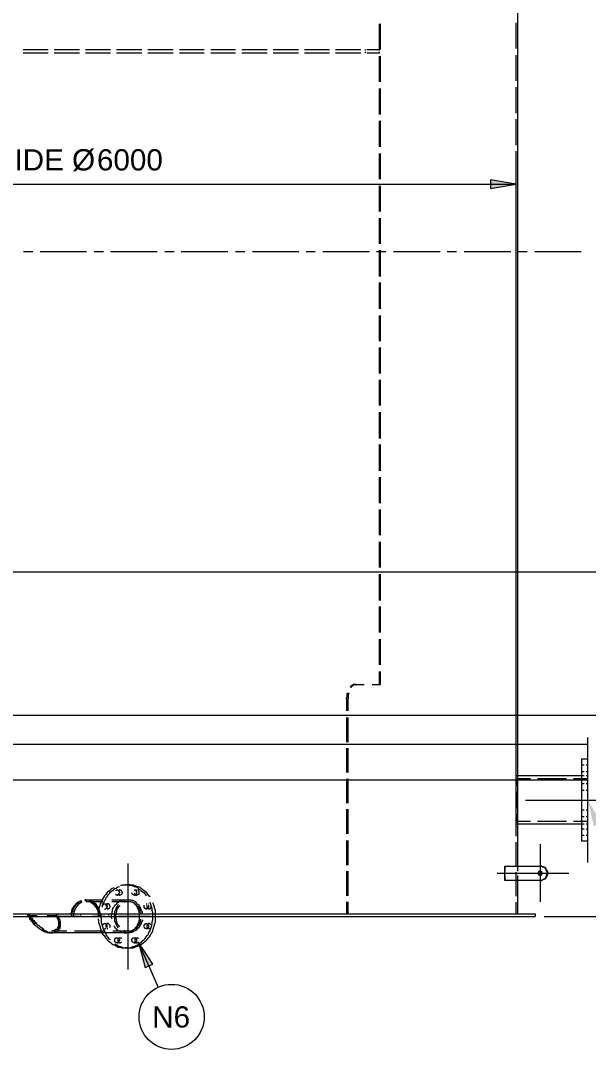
# Model space of a CAD drawing. Header units: millimetres. Extents: x 0 to 62767, y -13570 to 23963.
# Drawn here: x 7546 to 9522, y 5120 to 8703 of the extents above; entities that cross this region are included whole.
import ezdxf

# ---------------------------------------------------------------- set-up
doc = ezdxf.new("R2010")
doc.units = ezdxf.units.MM

msp = doc.modelspace()

# ---------------------------------------------------------------- hatches: boundary and pattern name
h = msp.add_hatch(color=7)
h.dxf.hatch_style = 2
h.paths.add_polyline_path([(9180.952, 8118.095), (9270.476, 8133.333), (9180.952, 8148.571)])
h = msp.add_hatch(color=7)
edge = h.paths.add_edge_path()
edge.add_arc((8712.381, 6390.476), 3.81, 0, 360)
h = msp.add_hatch(color=7)
h.dxf.hatch_style = 2
h.paths.add_polyline_path([(9569.524, 5908.571), (9520, 5986.666), (9540.952, 5897.143)])
h = msp.add_hatch(color=7)
edge = h.paths.add_edge_path()
edge.add_arc((7771.429, 5640), 3.81, 0, 360)
h = msp.add_hatch(color=7)
edge = h.paths.add_edge_path()
edge.add_arc((7773.333, 5640), 3.81, 0, 360)
h = msp.add_hatch(color=7)
edge = h.paths.add_edge_path()
edge.add_arc((7571.428, 5586.667), 3.81, 0, 360)
h = msp.add_hatch(color=7)
edge = h.paths.add_edge_path()
edge.add_arc((7670.476, 5586.667), 3.81, 0, 360)
h = msp.add_hatch(color=7)
h.dxf.hatch_style = 2
h.paths.add_polyline_path([(8005.714, 5417.143), (7956.19, 5493.333), (7979.048, 5405.714)])

# ---------------------------------------------------------------- linework, layer by layer
at = {"color": 7, "lineweight": 0}
for points in [[(9276.19, 6072.381), (9276.19, 9078.095)], [(8794.286, 8601.905), (8794.286, 8691.429)], [(8798.095, 8601.905), (8798.095, 8691.429)], [(9270.476, 8605.714), (9270.476, 8695.238)], [(7554.286, 8601.905), (7641.904, 8601.905)], [(7662.857, 8601.905), (7750.476, 8601.905)], [(7771.429, 8601.905), (7859.047, 8601.905)], [(7880, 8601.905), (7967.619, 8601.905)], [(7988.571, 8601.905), (8076.19, 8601.905)], [(8099.047, 8601.905), (8184.762, 8601.905)], [(8207.619, 8601.905), (8293.333, 8601.905)], [(8316.19, 8601.905), (8403.809, 8601.905)], [(8424.762, 8601.905), (8512.381, 8601.905)], [(8533.333, 8601.905), (8620.952, 8601.905)], [(8641.904, 8601.905), (8729.524, 8601.905)], [(8746.667, 8598.095), (8746.667, 8601.905)], [(8750.476, 8601.905), (8794.286, 8601.905)], [(8794.286, 8598.095), (8794.286, 8601.905)], [(7554.286, 8590.476), (7641.904, 8590.476)], [(7662.857, 8590.476), (7750.476, 8590.476)], [(7771.429, 8590.476), (7859.047, 8590.476)], [(7880, 8590.476), (7967.619, 8590.476)], [(7988.571, 8590.476), (8076.19, 8590.476)], [(8099.047, 8590.476), (8184.762, 8590.476)], [(8207.619, 8590.476), (8293.333, 8590.476)], [(8316.19, 8590.476), (8403.809, 8590.476)], [(8424.762, 8590.476), (8512.381, 8590.476)], [(8533.333, 8590.476), (8620.952, 8590.476)], [(8641.904, 8590.476), (8729.524, 8590.476)], [(8746.667, 8590.476), (8746.667, 8594.285)], [(8750.476, 8590.476), (8794.286, 8590.476), (8794.286, 8594.285)], [(8794.286, 8489.524), (8794.286, 8579.047)], [(8798.095, 8489.524), (8798.095, 8579.047)], [(9270.476, 8493.333), (9270.476, 8582.857)], [(8794.286, 8375.238), (8794.286, 8466.666)], [(8798.095, 8375.238), (8798.095, 8466.666)], [(9270.476, 8380.952), (9270.476, 8470.476)], [(8794.286, 8262.857), (8794.286, 8354.285)], [(8798.095, 8262.857), (8798.095, 8354.285)], [(9270.476, 8268.571), (9270.476, 8360)], [(9270.476, 8158.095), (9270.476, 8247.619)], [(8794.286, 8150.476), (8794.286, 8240)], [(8798.095, 8150.476), (8798.095, 8240)], [(9270.476, 5933.333), (9270.476, 8192.381)], [(3361.905, 8133.333), (9180.952, 8133.333)], [(9180.952, 8133.333), (9270.476, 8133.333)], [(9270.476, 8045.714), (9270.476, 8135.238)], [(8794.286, 8038.095), (8794.286, 8127.619)], [(8798.095, 8038.095), (8798.095, 8127.619)], [(8794.286, 7925.714), (8794.286, 8015.238)], [(8798.095, 7925.714), (8798.095, 8015.238)], [(9270.476, 7933.333), (9270.476, 8022.857)], [(7556.19, 7899.048), (7588.571, 7899.048)], [(7613.333, 7899.048), (7775.238, 7899.048)], [(7801.905, 7899.048), (7834.286, 7899.048)], [(7859.047, 7899.048), (8020.952, 7899.048)], [(8047.619, 7899.048), (8080, 7899.048)], [(8104.762, 7899.048), (8266.667, 7899.048)], [(8293.333, 7899.048), (8325.714, 7899.048)], [(8352.381, 7899.048), (8514.285, 7899.048)], [(8539.047, 7899.048), (8571.428, 7899.048)], [(8598.095, 7899.048), (8760, 7899.048)], [(8784.761, 7899.048), (8817.142, 7899.048)], [(8794.286, 7811.428), (8794.286, 7902.857)], [(8798.095, 7811.428), (8798.095, 7902.857)], [(8843.809, 7899.048), (9005.714, 7899.048)], [(9030.476, 7899.048), (9062.857, 7899.048)], [(9089.524, 7899.048), (9251.429, 7899.048)], [(9270.476, 7820.952), (9270.476, 7910.476)], [(9278.095, 7899.048), (9308.571, 7899.048)], [(9335.238, 7899.048), (9497.142, 7899.048)], [(8794.286, 7699.047), (8794.286, 7790.476)], [(8798.095, 7699.047), (8798.095, 7790.476)], [(9270.476, 7708.572), (9270.476, 7798.095)], [(8794.286, 7586.667), (8794.286, 7676.191)], [(8798.095, 7586.667), (8798.095, 7676.191)], [(9270.476, 7596.191), (9270.476, 7685.714)], [(8794.286, 7474.286), (8794.286, 7563.81)], [(8798.095, 7474.286), (8798.095, 7563.81)], [(9270.476, 7485.714), (9270.476, 7575.238)], [(9270.476, 7373.334), (9270.476, 7462.857)], [(8794.286, 7361.905), (8794.286, 7451.428)], [(8798.095, 7361.905), (8798.095, 7451.428)], [(9270.476, 7260.952), (9270.476, 7350.476)], [(8794.286, 7247.619), (8794.286, 7339.047)], [(8798.095, 7247.619), (8798.095, 7339.047)], [(9270.476, 7148.571), (9270.476, 7238.095)], [(8794.286, 7135.238), (8794.286, 7226.666)], [(8798.095, 7135.238), (8798.095, 7226.666)], [(8794.286, 7022.857), (8794.286, 7112.381)], [(8798.095, 7022.857), (8798.095, 7112.381)], [(9270.476, 7036.19), (9270.476, 7125.714)], [(8794.286, 6910.476), (8794.286, 7000)], [(8798.095, 6910.476), (8798.095, 7000)], [(9270.476, 6923.809), (9270.476, 7013.333)], [(8794.286, 6798.095), (8794.286, 6887.619)], [(8798.095, 6798.095), (8798.095, 6887.619)], [(9270.476, 6811.428), (9270.476, 6902.857)], [(6274.285, 6782.857), (9887.619, 6782.857)], [(8794.286, 6683.809), (8794.286, 6775.238)], [(8798.095, 6683.809), (8798.095, 6775.238)], [(9270.476, 6700.952), (9270.476, 6790.476)], [(9270.476, 6588.571), (9270.476, 6678.095)], [(8794.286, 6571.428), (8794.286, 6662.857)], [(8798.095, 6571.428), (8798.095, 6662.857)], [(9270.476, 6476.19), (9270.476, 6565.714)], [(8794.286, 6459.048), (8794.286, 6548.572)], [(8798.095, 6459.048), (8798.095, 6548.572)], [(9270.476, 6363.809), (9270.476, 6453.334)], [(8794.286, 6390.476), (8794.286, 6436.19)], [(8798.095, 6390.476), (8798.095, 6436.19)], [(8708.572, 6390.476), (8706.667, 6390.476), (8704.762, 6390.476), (8702.857, 6390.476), (8700.952, 6388.571), (8699.047, 6388.571), (8699.047, 6386.666), (8697.143, 6386.666), (8695.238, 6384.762), (8693.333, 6382.857), (8691.429, 6380.952)], [(8695.238, 6380.952), (8697.143, 6380.952), (8697.143, 6382.857), (8699.047, 6384.762), (8700.952, 6386.666), (8702.857, 6386.666), (8702.857, 6388.571), (8704.762, 6388.571), (8706.667, 6390.476), (8708.572, 6390.476), (8710.476, 6390.476), (8712.381, 6390.476)], [(8708.572, 6390.476), (8710.476, 6390.476)], [(8712.381, 6390.476), (8740.952, 6390.476)], [(8769.523, 6390.476), (8798.095, 6390.476)], [(8680, 6340.952), (8680, 6342.857), (8681.905, 6346.667), (8681.905, 6348.571), (8681.905, 6350.476), (8681.905, 6354.285), (8681.905, 6356.19), (8681.905, 6358.095), (8683.809, 6360), (8683.809, 6361.905)], [(8687.619, 6361.905), (8687.619, 6360), (8685.714, 6358.095), (8685.714, 6356.19), (8685.714, 6354.285), (8685.714, 6350.476), (8685.714, 6348.571), (8685.714, 6346.667), (8685.714, 6342.857), (8685.714, 6340.952)], [(8680, 6340.952), (8680, 6299.048)], [(8685.714, 6299.048), (8685.714, 6340.952)], [(9270.476, 6251.429), (9270.476, 6340.952)], [(7070.476, 6283.81), (9887.619, 6283.81)], [(8680, 6276.19), (8680, 6190.476)], [(8685.714, 6190.476), (8685.714, 6276.19)], [(9270.476, 6139.048), (9270.476, 6228.571)], [(9520, 5771.429), (9520, 5988.571), (9520, 6205.714)], [(7272.381, 6182.857), (9518.095, 6182.857)], [(8680, 6169.524), (8680, 6083.809)], [(8685.714, 6083.809), (8685.714, 6169.524)], [(9520, 5845.714), (9499.047, 5845.714), (9499.047, 6131.428), (9520, 6131.428)], [(9520, 5845.714), (9520, 6131.428)], [(9270.476, 6072.381), (9270.476, 6118.095)], [(9499.047, 6110.476), (9506.667, 6110.476)], [(9514.285, 6110.476), (9520, 6110.476)], [(7114.285, 6059.048), (9518.095, 6059.048)], [(8680, 6062.857), (8680, 5977.143)], [(8685.714, 5977.143), (8685.714, 6062.857)], [(9270.476, 6043.81), (9270.476, 6045.714), (9270.476, 6047.619), (9270.476, 6051.428), (9270.476, 6053.333), (9270.476, 6055.238), (9270.476, 6059.048), (9270.476, 6060.952), (9270.476, 6062.857), (9270.476, 6064.762), (9270.476, 6066.666), (9270.476, 6068.571), (9270.476, 6070.476), (9270.476, 6072.381)], [(9272.381, 6072.381), (9270.476, 6072.381)], [(9270.476, 6068.571), (9270.476, 6072.381)], [(9270.476, 6043.81), (9270.476, 6045.714), (9270.476, 6047.619), (9270.476, 6051.428), (9270.476, 6053.333), (9270.476, 6055.238), (9270.476, 6059.048), (9270.476, 6060.952), (9270.476, 6062.857), (9270.476, 6064.762), (9270.476, 6066.666), (9270.476, 6068.571), (9270.476, 6070.476), (9270.476, 6072.381)], [(9272.381, 6072.381), (9270.476, 6072.381)], [(9270.476, 6062.857), (9270.476, 6066.666)], [(9270.476, 6062.857), (9270.476, 6060.952), (9270.476, 6059.048), (9270.476, 6057.143), (9270.476, 6055.238), (9270.476, 6053.333), (9270.476, 6051.428), (9270.476, 6049.524), (9270.476, 6047.619), (9270.476, 6045.714), (9270.476, 6043.81), (9270.476, 6040), (9270.476, 6038.095)], [(9320, 6062.857), (9270.476, 6062.857)], [(9276.19, 6072.381), (9274.285, 6072.381)], [(9276.19, 6072.381), (9274.285, 6072.381)], [(9499.047, 6072.381), (9276.19, 6072.381)], [(9276.19, 5904.762), (9276.19, 5906.666), (9276.19, 5908.571), (9276.19, 5910.476), (9276.19, 5912.381), (9276.19, 5914.286), (9276.19, 5916.191), (9276.19, 5918.095), (9276.19, 5921.905), (9276.19, 5923.809), (9276.19, 5925.714), (9276.19, 5929.524), (9276.19, 5931.429), (9276.19, 5935.238), (9276.19, 5937.143), (9276.19, 5940.952), (9276.19, 5944.762), (9276.19, 5948.571), (9276.19, 5952.381), (9276.19, 5956.19), (9276.19, 5960), (9276.19, 5963.81), (9276.19, 5967.619), (9276.19, 5971.428), (9276.19, 5977.143), (9276.19, 5980.952), (9276.19, 5984.762), (9276.19, 5988.571), (9276.19, 5992.381), (9276.19, 5996.191), (9276.19, 6000), (9276.19, 6003.809), (9276.19, 6009.524), (9276.19, 6013.333), (9276.19, 6017.143), (9276.19, 6020.952), (9276.19, 6024.762), (9276.19, 6028.571), (9276.19, 6032.381), (9276.19, 6036.19), (9276.19, 6038.095), (9276.19, 6041.905), (9276.19, 6045.714), (9276.19, 6047.619), (9276.19, 6051.428), (9276.19, 6053.333), (9276.19, 6055.238), (9276.19, 6059.048), (9276.19, 6060.952), (9276.19, 6062.857), (9276.19, 6064.762), (9276.19, 6066.666), (9276.19, 6068.571), (9276.19, 6070.476), (9276.19, 6072.381)], [(9445.714, 6062.857), (9344.762, 6062.857)], [(9520, 6062.857), (9470.476, 6062.857)], [(9499.047, 6087.619), (9506.667, 6087.619)], [(9506.667, 6072.381), (9499.047, 6072.381)], [(9506.667, 6072.381), (9499.047, 6072.381)], [(9514.285, 6087.619), (9520, 6087.619)], [(9520, 6072.381), (9514.285, 6072.381)], [(9520, 6072.381), (9514.285, 6072.381)], [(9499.047, 6045.714), (9506.667, 6045.714)], [(9499.047, 6022.857), (9506.667, 6022.857)], [(9514.285, 6045.714), (9520, 6045.714)], [(9514.285, 6022.857), (9520, 6022.857)], [(9270.476, 6017.143), (9270.476, 6013.333), (9270.476, 6009.524), (9270.476, 6003.809), (9270.476, 6000), (9270.476, 5996.191), (9270.476, 5992.381), (9270.476, 5988.571)], [(9270.476, 6017.143), (9270.476, 6013.333), (9270.476, 6009.524), (9270.476, 6003.809), (9270.476, 6000), (9270.476, 5996.191), (9270.476, 5992.381), (9270.476, 5988.571)], [(9270.476, 5988.571), (9270.476, 5992.381), (9270.476, 5996.191), (9270.476, 6000), (9270.476, 6001.905), (9270.476, 6005.714), (9270.476, 6009.524), (9270.476, 6013.333)], [(9270.476, 5960), (9270.476, 5963.81), (9270.476, 5967.619), (9270.476, 5971.428), (9270.476, 5973.333), (9270.476, 5977.143), (9270.476, 5980.952), (9270.476, 5984.762), (9270.476, 5988.571), (9270.476, 5984.762), (9270.476, 5980.952), (9270.476, 5977.143), (9270.476, 5971.428), (9270.476, 5967.619), (9270.476, 5963.81)], [(9270.476, 5988.571), (9270.476, 5984.762), (9270.476, 5980.952), (9270.476, 5977.143), (9270.476, 5971.428), (9270.476, 5967.619), (9270.476, 5963.81), (9270.476, 5960)], [(9302.857, 5988.571), (9520, 5988.571), (9739.048, 5988.571)], [(8680, 5956.19), (8680, 5870.476)], [(8685.714, 5870.476), (8685.714, 5956.19)], [(9499.047, 5954.286), (9506.667, 5954.286)], [(9514.285, 5954.286), (9520, 5954.286)], [(9270.476, 5939.047), (9270.476, 5935.238), (9270.476, 5933.333), (9270.476, 5931.429), (9270.476, 5929.524), (9270.476, 5927.619), (9270.476, 5925.714), (9270.476, 5923.809), (9270.476, 5921.905), (9270.476, 5920), (9270.476, 5918.095), (9270.476, 5916.191), (9270.476, 5914.286)], [(9270.476, 5904.762), (9270.476, 5906.666), (9270.476, 5908.571), (9270.476, 5910.476), (9270.476, 5912.381), (9270.476, 5914.286), (9270.476, 5916.191), (9270.476, 5918.095), (9270.476, 5921.905), (9270.476, 5923.809), (9270.476, 5925.714), (9270.476, 5929.524), (9270.476, 5931.429)], [(9270.476, 5904.762), (9270.476, 5906.666), (9270.476, 5908.571), (9270.476, 5910.476), (9270.476, 5912.381), (9270.476, 5914.286), (9270.476, 5916.191), (9270.476, 5918.095), (9270.476, 5921.905), (9270.476, 5923.809), (9270.476, 5925.714), (9270.476, 5929.524), (9270.476, 5931.429)], [(9320, 5914.286), (9270.476, 5914.286)], [(9270.476, 5910.476), (9270.476, 5914.286)], [(9445.714, 5914.286), (9344.762, 5914.286)], [(9520, 5914.286), (9470.476, 5914.286)], [(9499.047, 5931.429), (9506.667, 5931.429)], [(9514.285, 5931.429), (9520, 5931.429)], [(9270.476, 5904.762), (9270.476, 5906.666)], [(9272.381, 5904.762), (9270.476, 5904.762)], [(9272.381, 5904.762), (9270.476, 5904.762)], [(9270.476, 5862.857), (9270.476, 5904.762)], [(9276.19, 5904.762), (9274.285, 5904.762)], [(9276.19, 5904.762), (9274.285, 5904.762)], [(9499.047, 5904.762), (9276.19, 5904.762)], [(9276.19, 5758.095), (9276.19, 5904.762)], [(9506.667, 5904.762), (9499.047, 5904.762)], [(9506.667, 5904.762), (9499.047, 5904.762)], [(9499.047, 5887.619), (9506.667, 5887.619)], [(9520, 5904.762), (9514.285, 5904.762)], [(9520, 5904.762), (9514.285, 5904.762)], [(9514.285, 5887.619), (9520, 5887.619)], [(8680, 5847.619), (8680, 5761.905)], [(8685.714, 5761.905), (8685.714, 5847.619)], [(9270.476, 5758.095), (9270.476, 5841.905)], [(9499.047, 5866.667), (9506.667, 5866.667)], [(9514.285, 5866.667), (9520, 5866.667)], [(9354.285, 5834.286), (9354.285, 5733.333), (9354.285, 5634.286)], [(7920, 5398.095), (7920, 5582.857), (7920, 5767.619)], [(8680, 5740.953), (8680, 5655.238)], [(8685.714, 5655.238), (8685.714, 5740.953)], [(9203.809, 5733.333), (9354.285, 5733.333), (9453.334, 5733.333)], [(9354.285, 5708.572), (9230.476, 5708.572), (9230.476, 5758.095), (9354.285, 5758.095)], [(9232.381, 5740.953), (9232.381, 5758.095)], [(9270.476, 5653.333), (9270.476, 5737.142)], [(9276.19, 5740.953), (9276.19, 5758.095)], [(9354.285, 5740.953), (9352.381, 5740.953), (9350.476, 5739.048), (9348.571, 5739.048), (9348.571, 5737.142), (9346.667, 5737.142), (9346.667, 5735.238), (9346.667, 5733.333), (9346.667, 5731.428), (9348.571, 5729.524), (9350.476, 5727.619), (9352.381, 5725.714), (9354.285, 5725.714), (9356.19, 5727.619), (9358.095, 5727.619), (9358.095, 5729.524), (9360, 5729.524), (9360, 5731.428), (9360, 5733.333), (9360, 5735.238), (9360, 5737.142), (9358.095, 5739.048), (9356.19, 5739.048), (9356.19, 5740.953), (9354.285, 5740.953), (9352.381, 5740.953), (9350.476, 5739.048), (9348.571, 5737.142), (9348.571, 5735.238), (9348.571, 5733.333), (9348.571, 5731.428), (9348.571, 5729.524), (9350.476, 5727.619), (9352.381, 5727.619), (9354.285, 5725.714)], [(9354.285, 5758.095), (9358.095, 5758.095), (9360, 5758.095), (9363.809, 5756.191), (9365.714, 5756.191), (9369.523, 5754.286), (9371.428, 5752.381), (9373.334, 5748.571), (9375.238, 5746.667), (9377.143, 5744.762), (9377.143, 5740.953), (9379.048, 5739.048), (9379.048, 5735.238), (9379.048, 5731.428), (9379.048, 5729.524), (9377.143, 5725.714), (9377.143, 5721.904), (9375.238, 5720), (9373.334, 5718.095), (9371.428, 5714.286), (9369.523, 5712.381), (9365.714, 5712.381), (9363.809, 5710.476), (9360, 5708.572), (9358.095, 5708.572), (9354.285, 5708.572)], [(9354.285, 5708.572), (9356.19, 5708.572), (9360, 5708.572), (9361.905, 5710.476), (9365.714, 5712.381), (9367.619, 5712.381), (9371.428, 5714.286), (9373.334, 5718.095), (9375.238, 5720), (9375.238, 5721.904), (9377.143, 5725.714), (9377.143, 5729.524), (9379.048, 5731.428), (9379.048, 5735.238), (9377.143, 5739.048), (9377.143, 5740.953), (9375.238, 5744.762), (9375.238, 5746.667), (9373.334, 5748.571), (9371.428, 5752.381), (9367.619, 5754.286), (9365.714, 5756.191), (9361.905, 5756.191), (9360, 5758.095), (9356.19, 5758.095), (9354.285, 5758.095)], [(9354.285, 5740.953), (9356.19, 5740.953), (9358.095, 5739.048), (9360, 5737.142)], [(9232.381, 5708.572), (9232.381, 5725.714)], [(9276.19, 5708.572), (9276.19, 5725.714)], [(9276.19, 5592.381), (9276.19, 5708.572)], [(9354.285, 5725.714), (9356.19, 5725.714), (9358.095, 5727.619), (9360, 5729.524)], [(7870.476, 5683.809), (7868.572, 5681.905), (7864.761, 5680), (7859.047, 5676.191), (7855.238, 5672.381), (7849.524, 5668.571), (7845.714, 5664.762), (7841.905, 5659.048), (7838.095, 5655.238), (7834.286, 5649.524), (7830.476, 5643.81), (7828.571, 5638.095), (7826.667, 5632.381), (7822.857, 5626.666), (7820.952, 5620.952), (7819.048, 5615.238), (7817.142, 5607.619), (7817.142, 5601.905), (7817.142, 5600)], [(7830.476, 5615.238), (7830.476, 5619.048), (7832.381, 5626.666), (7836.191, 5632.381), (7838.095, 5638.095), (7841.905, 5643.81), (7843.809, 5649.524), (7847.619, 5653.333), (7851.429, 5659.048), (7855.238, 5662.857), (7859.047, 5668.571), (7864.761, 5672.381), (7868.572, 5676.191), (7874.286, 5680), (7878.095, 5681.905), (7883.81, 5685.714), (7889.524, 5687.619)], [(7876.19, 5674.285), (7878.095, 5674.285), (7880, 5676.191), (7881.905, 5676.191), (7883.81, 5674.285), (7885.714, 5674.285), (7885.714, 5672.381), (7887.619, 5672.381), (7887.619, 5670.476), (7889.524, 5668.571), (7889.524, 5666.667)], [(7889.524, 5666.667), (7889.524, 5664.762), (7887.619, 5662.857), (7887.619, 5660.953), (7885.714, 5659.048), (7883.81, 5657.143), (7881.905, 5657.143), (7880, 5657.143), (7878.095, 5657.143), (7878.095, 5659.048), (7876.19, 5659.048)], [(7881.905, 5676.191), (7883.81, 5676.191)], [(7899.048, 5666.667), (7899.048, 5668.571), (7899.048, 5670.476), (7897.143, 5672.381), (7895.238, 5674.285), (7893.333, 5674.285), (7891.428, 5676.191), (7889.524, 5676.191), (7889.524, 5674.285), (7887.619, 5674.285)], [(7887.619, 5676.191), (7891.428, 5676.191)], [(7899.048, 5666.667), (7899.048, 5664.762), (7899.048, 5662.857), (7897.143, 5660.953), (7897.143, 5659.048), (7895.238, 5659.048), (7893.333, 5657.143), (7891.428, 5657.143), (7889.524, 5657.143), (7887.619, 5659.048)], [(7893.333, 5691.429), (7897.143, 5691.429), (7900.952, 5693.333), (7906.666, 5693.333), (7912.38, 5693.333), (7918.095, 5693.333), (7923.809, 5691.429), (7929.524, 5691.429), (7935.238, 5689.523), (7940.952, 5687.619), (7946.667, 5685.714), (7952.381, 5683.809), (7956.19, 5680), (7961.905, 5676.191), (7965.714, 5672.381), (7971.428, 5668.571), (7975.238, 5664.762), (7979.048, 5660.953), (7982.857, 5655.238)], [(7914.286, 5693.333), (7910.476, 5693.333)], [(7996.19, 5651.428), (7992.381, 5655.238), (7988.571, 5660.953), (7984.762, 5664.762), (7980.952, 5668.571), (7975.238, 5672.381), (7971.428, 5676.191), (7965.714, 5680), (7961.905, 5683.809), (7956.19, 5685.714), (7950.476, 5687.619), (7944.762, 5689.523), (7939.047, 5691.429), (7933.333, 5691.429), (7927.619, 5693.333), (7921.905, 5693.333), (7916.191, 5693.333), (7912.38, 5693.333)], [(7920, 5693.333), (7918.095, 5693.333)], [(7946.667, 5660.953), (7944.762, 5659.048), (7942.857, 5659.048), (7942.857, 5657.143), (7940.952, 5657.143), (7939.047, 5657.143), (7937.143, 5659.048), (7935.238, 5659.048), (7935.238, 5660.953), (7933.333, 5662.857), (7933.333, 5664.762)], [(7940.952, 5676.191), (7944.762, 5676.191)], [(7942.857, 5674.285), (7944.762, 5674.285), (7946.667, 5672.381), (7948.571, 5670.476), (7948.571, 5668.571), (7948.571, 5666.667), (7948.571, 5664.762), (7948.571, 5662.857), (7946.667, 5660.953)], [(7956.19, 5660.953), (7954.285, 5659.048), (7952.381, 5657.143), (7950.476, 5657.143), (7948.571, 5657.143), (7946.667, 5659.048), (7944.762, 5660.953), (7942.857, 5662.857), (7942.857, 5664.762)], [(7946.667, 5676.191), (7950.476, 5676.191)], [(7956.19, 5660.953), (7958.095, 5660.953), (7958.095, 5662.857), (7958.095, 5664.762), (7958.095, 5666.667), (7958.095, 5668.571), (7958.095, 5670.476), (7956.19, 5672.381), (7956.19, 5674.285), (7954.285, 5674.285), (7952.381, 5674.285)], [(7721.904, 5592.381), (7721.904, 5594.285), (7721.904, 5596.191), (7723.81, 5598.095), (7723.81, 5601.905), (7723.81, 5603.809), (7725.714, 5605.714), (7725.714, 5609.524), (7727.619, 5611.429), (7727.619, 5613.333), (7729.524, 5615.238), (7731.428, 5617.143), (7731.428, 5619.048), (7733.333, 5620.952), (7735.238, 5622.857), (7737.142, 5624.762), (7739.048, 5626.666), (7739.048, 5628.572), (7740.952, 5630.476), (7742.857, 5630.476), (7744.762, 5632.381), (7746.667, 5634.286), (7748.571, 5634.286), (7752.381, 5636.19), (7754.286, 5636.19), (7756.191, 5638.095)], [(7723.81, 5582.857), (7723.81, 5586.667), (7723.81, 5588.571), (7723.81, 5592.381), (7725.714, 5594.285), (7725.714, 5598.095), (7725.714, 5600), (7727.619, 5601.905), (7727.619, 5605.714), (7729.524, 5607.619), (7729.524, 5609.524), (7731.428, 5613.333), (7733.333, 5615.238), (7733.333, 5617.143), (7735.238, 5619.048), (7737.142, 5620.952), (7739.048, 5624.762), (7740.952, 5626.666), (7742.857, 5626.666), (7744.762, 5628.572), (7746.667, 5630.476), (7748.571, 5632.381), (7750.476, 5634.286), (7752.381, 5634.286), (7754.286, 5636.19), (7758.095, 5638.095)], [(7723.81, 5592.381), (7725.714, 5594.285), (7725.714, 5596.191), (7725.714, 5598.095), (7727.619, 5601.905), (7727.619, 5603.809), (7727.619, 5605.714), (7729.524, 5609.524), (7729.524, 5611.429), (7731.428, 5613.333), (7733.333, 5615.238), (7733.333, 5617.143), (7735.238, 5619.048), (7737.142, 5620.952), (7739.048, 5622.857), (7739.048, 5624.762), (7740.952, 5626.666), (7742.857, 5628.572), (7744.762, 5630.476), (7746.667, 5630.476), (7748.571, 5632.381), (7750.476, 5634.286), (7752.381, 5634.286), (7754.286, 5636.19), (7756.191, 5636.19), (7758.095, 5638.095)], [(7760, 5632.381), (7758.095, 5632.381), (7756.191, 5630.476), (7754.286, 5630.476), (7752.381, 5628.572), (7750.476, 5626.666), (7748.571, 5626.666), (7746.667, 5624.762), (7744.762, 5622.857), (7744.762, 5620.952), (7742.857, 5619.048), (7740.952, 5617.143), (7739.048, 5615.238), (7739.048, 5613.333), (7737.142, 5611.429), (7735.238, 5609.524), (7735.238, 5607.619), (7733.333, 5605.714), (7733.333, 5603.809), (7731.428, 5600), (7731.428, 5598.095), (7731.428, 5596.191), (7729.524, 5592.381), (7729.524, 5590.476), (7729.524, 5588.571), (7729.524, 5586.667), (7729.524, 5582.857)], [(7832.381, 5640), (7773.333, 5640)], [(7832.381, 5634.286), (7773.333, 5634.286)], [(7784.761, 5638.095), (7786.667, 5638.095), (7788.572, 5636.19), (7790.476, 5636.19), (7792.381, 5634.286), (7794.286, 5634.286), (7796.19, 5632.381), (7798.095, 5630.476), (7800, 5630.476), (7801.905, 5628.572), (7803.81, 5626.666), (7805.714, 5624.762), (7805.714, 5622.857), (7807.619, 5620.952), (7809.524, 5619.048), (7811.428, 5617.143), (7811.428, 5615.238), (7813.333, 5613.333), (7813.333, 5611.429), (7815.238, 5609.524), (7815.238, 5605.714), (7817.142, 5603.809), (7817.142, 5601.905), (7819.048, 5598.095), (7819.048, 5596.191), (7819.048, 5594.285), (7819.048, 5592.381)], [(7822.857, 5592.381), (7822.857, 5594.285), (7820.952, 5596.191), (7820.952, 5598.095), (7820.952, 5601.905), (7819.048, 5603.809), (7819.048, 5605.714), (7819.048, 5609.524), (7817.142, 5611.429), (7815.238, 5613.333), (7815.238, 5615.238), (7813.333, 5617.143), (7811.428, 5619.048), (7811.428, 5620.952), (7809.524, 5622.857), (7807.619, 5624.762), (7805.714, 5626.666), (7803.81, 5628.572), (7803.81, 5630.476), (7801.905, 5630.476), (7800, 5632.381), (7798.095, 5634.286), (7796.19, 5634.286), (7792.381, 5636.19), (7790.476, 5636.19), (7788.572, 5638.095)], [(7817.142, 5582.857), (7817.142, 5586.667), (7817.142, 5588.571), (7817.142, 5590.476), (7817.142, 5592.381), (7817.142, 5596.191), (7815.238, 5598.095), (7815.238, 5600), (7815.238, 5603.809), (7813.333, 5605.714), (7813.333, 5607.619), (7811.428, 5609.524), (7811.428, 5611.429), (7809.524, 5613.333), (7807.619, 5615.238), (7805.714, 5617.143), (7805.714, 5619.048), (7803.81, 5620.952), (7801.905, 5622.857), (7800, 5624.762), (7798.095, 5626.666), (7796.19, 5626.666), (7794.286, 5628.572), (7792.381, 5630.476), (7790.476, 5630.476), (7788.572, 5632.381)], [(7822.857, 5582.857), (7822.857, 5586.667), (7822.857, 5588.571), (7822.857, 5592.381), (7822.857, 5594.285), (7820.952, 5598.095), (7820.952, 5600), (7820.952, 5601.905), (7819.048, 5605.714), (7819.048, 5607.619), (7817.142, 5609.524), (7815.238, 5613.333), (7815.238, 5615.238), (7813.333, 5617.143), (7811.428, 5619.048), (7809.524, 5620.952), (7809.524, 5624.762), (7807.619, 5626.666), (7805.714, 5626.666), (7803.81, 5628.572), (7801.905, 5630.476), (7800, 5632.381), (7798.095, 5634.286), (7794.286, 5634.286), (7792.381, 5636.19), (7790.476, 5638.095)], [(7830.476, 5619.048), (7830.476, 5620.952), (7832.381, 5622.857), (7834.286, 5624.762), (7836.191, 5626.666), (7838.095, 5626.666), (7840, 5626.666), (7841.905, 5626.666), (7843.809, 5624.762)], [(7838.095, 5626.666), (7841.905, 5626.666)], [(7855.238, 5624.762), (7853.333, 5624.762), (7851.429, 5626.666), (7849.524, 5626.666), (7847.619, 5626.666), (7845.714, 5626.666), (7843.809, 5624.762), (7841.905, 5622.857), (7841.905, 5620.952), (7841.905, 5619.048)], [(7845.714, 5626.666), (7849.524, 5626.666)], [(7920, 5640), (7918.095, 5640), (7914.286, 5640), (7910.476, 5640), (7906.666, 5640), (7902.857, 5640), (7899.048, 5638.095), (7895.238, 5638.095), (7891.428, 5636.19), (7887.619, 5634.286), (7883.81, 5630.476), (7880, 5628.572), (7878.095, 5624.762), (7874.286, 5622.857), (7872.381, 5619.048), (7868.572, 5615.238), (7866.667, 5611.429), (7864.761, 5605.714), (7864.761, 5601.905), (7862.857, 5598.095), (7862.857, 5592.381), (7860.952, 5588.571), (7860.952, 5582.857), (7860.952, 5579.047), (7862.857, 5575.238)], [(7920, 5640), (7862.857, 5640)], [(7920, 5634.286), (7862.857, 5634.286)], [(7881.905, 5657.143), (7883.81, 5657.143)], [(7887.619, 5657.143), (7891.428, 5657.143)], [(7969.524, 5594.285), (7969.524, 5598.095), (7967.619, 5601.905), (7965.714, 5605.714), (7963.81, 5611.429), (7961.905, 5615.238), (7960, 5619.048), (7958.095, 5622.857), (7954.285, 5624.762), (7950.476, 5628.572), (7948.571, 5630.476), (7944.762, 5634.286), (7940.952, 5636.19), (7937.143, 5638.095), (7933.333, 5638.095), (7929.524, 5640), (7925.714, 5640), (7920, 5640), (7916.191, 5640), (7912.38, 5640), (7908.571, 5638.095), (7904.762, 5638.095)], [(7969.524, 5594.285), (7969.524, 5598.095), (7967.619, 5601.905), (7965.714, 5605.714), (7963.81, 5611.429), (7961.905, 5615.238), (7960, 5619.048), (7958.095, 5622.857), (7954.285, 5624.762), (7950.476, 5628.572), (7948.571, 5630.476), (7944.762, 5634.286), (7940.952, 5636.19), (7937.143, 5638.095), (7933.333, 5638.095), (7929.524, 5640), (7925.714, 5640), (7920, 5640), (7916.191, 5640), (7912.38, 5640), (7908.571, 5638.095), (7904.762, 5638.095)], [(7963.81, 5594.285), (7963.81, 5596.191), (7961.905, 5600), (7961.905, 5605.714), (7960, 5609.524), (7958.095, 5613.333), (7954.285, 5617.143), (7952.381, 5619.048), (7948.571, 5622.857), (7946.667, 5624.762), (7942.857, 5628.572), (7939.047, 5630.476), (7935.238, 5632.381), (7931.429, 5632.381), (7929.524, 5634.286), (7923.809, 5634.286), (7920, 5634.286), (7916.191, 5634.286), (7912.38, 5634.286), (7908.571, 5632.381), (7906.666, 5632.381)], [(7914.286, 5640), (7910.476, 5640)], [(7920, 5640), (7918.095, 5640)], [(7940.952, 5657.143), (7944.762, 5657.143)], [(7960, 5582.857), (7960, 5588.571), (7960, 5592.381), (7958.095, 5598.095), (7958.095, 5601.905), (7956.19, 5605.714), (7954.285, 5611.429), (7952.381, 5615.238), (7950.476, 5619.048), (7946.667, 5622.857), (7944.762, 5624.762), (7940.952, 5628.572)], [(7946.667, 5657.143), (7950.476, 5657.143)], [(7982.857, 5626.666), (7986.666, 5626.666)], [(7990.476, 5626.666), (7992.381, 5626.666)], [(8005.714, 5582.857), (8005.714, 5590.476), (8005.714, 5596.191), (8003.809, 5603.809), (8003.809, 5609.524), (8001.905, 5615.238), (8000, 5620.952), (7998.095, 5628.572), (7996.19, 5632.381)], [(8015.238, 5582.857), (8015.238, 5590.476), (8015.238, 5596.191), (8015.238, 5603.809), (8013.333, 5609.524), (8011.429, 5615.238), (8009.524, 5622.857), (8007.619, 5628.572), (8007.619, 5630.476)], [(8680, 5634.286), (8680, 5592.381)], [(8685.714, 5592.381), (8685.714, 5634.286)], [(9270.476, 5592.381), (9270.476, 5632.381)], [(3205.714, 5582.857), (3205.714, 5592.381), (9337.143, 5592.381), (9337.143, 5582.857)], [(7571.428, 5592.381), (7571.428, 5588.571)], [(7573.333, 5592.381), (7573.333, 5590.476)], [(7573.333, 5592.381), (7575.238, 5586.667), (7577.143, 5582.857), (7579.047, 5579.047), (7580.952, 5575.238), (7584.762, 5571.428), (7586.667, 5567.619), (7590.476, 5563.81), (7592.381, 5560)], [(7670.476, 5588.571), (7670.476, 5592.381)], [(7672.381, 5592.381), (7674.285, 5588.571)], [(7672.381, 5590.476), (7672.381, 5592.381)], [(7754.286, 5592.381), (7754.286, 5588.571)], [(7826.667, 5592.381), (7824.762, 5588.571), (7824.762, 5580.953), (7826.667, 5575.238), (7826.667, 5567.619), (7826.667, 5561.904), (7828.571, 5556.19), (7830.476, 5548.572), (7832.381, 5542.857), (7834.286, 5537.143), (7838.095, 5531.428), (7840, 5525.714), (7843.809, 5520), (7845.714, 5514.285), (7849.524, 5510.476), (7853.333, 5504.762), (7857.143, 5502.857)], [(7838.095, 5609.524), (7841.905, 5609.524)], [(7843.809, 5624.762), (7845.714, 5622.857), (7845.714, 5620.952), (7845.714, 5619.048), (7847.619, 5617.143), (7845.714, 5615.238), (7845.714, 5613.333), (7845.714, 5611.429), (7843.809, 5611.429), (7841.905, 5609.524)], [(7845.714, 5609.524), (7849.524, 5609.524)], [(7851.429, 5609.524), (7853.333, 5609.524), (7853.333, 5611.429), (7855.238, 5611.429), (7855.238, 5613.333), (7857.143, 5615.238), (7857.143, 5617.143), (7857.143, 5619.048), (7855.238, 5620.952), (7855.238, 5622.857), (7855.238, 5624.762)], [(7853.333, 5588.571), (7853.333, 5592.381)], [(7885.714, 5624.762), (7883.81, 5622.857), (7881.905, 5619.048), (7880, 5615.238), (7878.095, 5611.429), (7876.19, 5605.714), (7874.286, 5601.905), (7872.381, 5598.095), (7872.381, 5592.381), (7872.381, 5588.571), (7870.476, 5582.857)], [(7885.714, 5624.762), (7883.81, 5622.857), (7881.905, 5619.048), (7880, 5615.238), (7878.095, 5611.429), (7876.19, 5605.714), (7874.286, 5601.905), (7872.381, 5598.095), (7872.381, 5592.381), (7872.381, 5588.571), (7870.476, 5582.857)], [(7889.524, 5620.952), (7889.524, 5619.048), (7887.619, 5617.143), (7883.81, 5613.333), (7881.905, 5609.524), (7880, 5605.714), (7880, 5600), (7878.095, 5596.191), (7878.095, 5592.381), (7876.19, 5588.571), (7876.19, 5582.857)], [(7982.857, 5609.524), (7980.952, 5609.524), (7979.048, 5609.524), (7979.048, 5611.429), (7977.143, 5611.429), (7975.238, 5613.333), (7975.238, 5615.238), (7975.238, 5617.143), (7975.238, 5619.048), (7975.238, 5620.952), (7975.238, 5622.857)], [(7990.476, 5622.857), (7990.476, 5620.952), (7990.476, 5619.048), (7990.476, 5617.143), (7990.476, 5615.238), (7990.476, 5613.333), (7988.571, 5611.429), (7986.666, 5611.429), (7986.666, 5609.524), (7984.762, 5609.524), (7982.857, 5609.524)], [(7982.857, 5609.524), (7986.666, 5609.524)], [(7986.666, 5622.857), (7984.762, 5620.952), (7984.762, 5619.048), (7984.762, 5617.143), (7984.762, 5615.238), (7986.666, 5613.333), (7986.666, 5611.429), (7988.571, 5611.429), (7990.476, 5609.524), (7992.381, 5609.524)], [(7990.476, 5609.524), (7992.381, 5609.524)], [(7992.381, 5609.524), (7994.286, 5609.524), (7996.19, 5609.524), (7998.095, 5611.429), (8000, 5613.333), (8000, 5615.238), (8000, 5617.143), (8000, 5619.048), (8000, 5620.952), (8000, 5622.857)], [(3205.714, 5582.857), (9337.143, 5582.857)], [(7571.428, 5588.571), (7571.428, 5586.667)], [(7571.428, 5586.667), (7603.809, 5586.667)], [(7571.428, 5586.667), (7571.428, 5582.857)], [(7573.333, 5582.857), (7573.333, 5584.762)], [(7573.333, 5582.857), (7575.238, 5579.047), (7577.143, 5575.238), (7580.952, 5571.428), (7582.857, 5567.619), (7586.667, 5563.81), (7588.571, 5560), (7592.381, 5556.19), (7596.191, 5552.381), (7600, 5550.476), (7603.809, 5546.666), (7607.619, 5542.857), (7611.429, 5540.952), (7615.238, 5539.048), (7619.047, 5535.238), (7622.857, 5533.333), (7626.666, 5531.428), (7630.476, 5529.524), (7634.286, 5529.524), (7638.095, 5527.619), (7641.904, 5527.619), (7645.714, 5525.714), (7649.524, 5525.714), (7653.333, 5525.714), (7657.143, 5525.714), (7659.048, 5527.619), (7662.857, 5527.619), (7664.762, 5529.524), (7668.571, 5529.524), (7670.476, 5531.428), (7672.381, 5533.333), (7674.285, 5535.238), (7676.191, 5539.048), (7678.095, 5540.952), (7678.095, 5542.857), (7680, 5546.666), (7680, 5550.476), (7680, 5552.381), (7680, 5556.19), (7680, 5560), (7680, 5563.81), (7678.095, 5567.619), (7678.095, 5571.428), (7676.191, 5575.238), (7674.285, 5579.047), (7672.381, 5582.857)], [(7598.095, 5556.19), (7596.191, 5558.095), (7592.381, 5560), (7590.476, 5563.81), (7586.667, 5567.619), (7584.762, 5571.428), (7582.857, 5575.238), (7579.047, 5579.047), (7577.143, 5582.857)], [(7582.857, 5582.857), (7584.762, 5579.047), (7586.667, 5575.238), (7588.571, 5571.428), (7592.381, 5569.524), (7594.285, 5565.714), (7598.095, 5561.904), (7600, 5558.095), (7603.809, 5554.286), (7607.619, 5552.381), (7611.429, 5548.572), (7615.238, 5546.666), (7619.047, 5544.762), (7622.857, 5540.952), (7626.666, 5539.048)], [(7638.095, 5586.667), (7670.476, 5586.667)], [(7714.286, 5582.857), (7640, 5582.857)], [(7676.191, 5582.857), (7678.095, 5579.047), (7680, 5575.238), (7681.905, 5571.428), (7681.905, 5567.619), (7683.809, 5563.81), (7683.809, 5560), (7683.809, 5558.095), (7683.809, 5554.286), (7683.809, 5550.476), (7683.809, 5546.666), (7681.905, 5544.762), (7681.905, 5540.952), (7680, 5539.048), (7678.095, 5537.143), (7678.095, 5535.238), (7674.285, 5533.333), (7672.381, 5531.428), (7670.476, 5529.524), (7668.571, 5527.619), (7664.762, 5527.619), (7662.857, 5527.619), (7659.048, 5525.714), (7655.238, 5525.714)], [(7676.191, 5582.857), (7678.095, 5579.047), (7680, 5575.238), (7681.905, 5571.428), (7681.905, 5567.619), (7683.809, 5563.81), (7683.809, 5560), (7683.809, 5558.095), (7683.809, 5554.286), (7683.809, 5550.476), (7683.809, 5546.666), (7681.905, 5544.762), (7681.905, 5540.952), (7680, 5539.048), (7678.095, 5537.143), (7678.095, 5535.238), (7674.285, 5533.333), (7672.381, 5531.428), (7670.476, 5529.524), (7668.571, 5527.619), (7664.762, 5527.619), (7662.857, 5527.619), (7659.048, 5525.714), (7655.238, 5525.714)], [(7670.476, 5582.857), (7672.381, 5579.047), (7674.285, 5575.238), (7676.191, 5571.428), (7676.191, 5569.524), (7678.095, 5565.714), (7678.095, 5561.904), (7678.095, 5558.095), (7678.095, 5554.286), (7678.095, 5552.381), (7676.191, 5548.572), (7676.191, 5546.666), (7674.285, 5544.762), (7674.285, 5540.952), (7672.381, 5539.048), (7670.476, 5537.143), (7668.571, 5537.143), (7664.762, 5535.238), (7662.857, 5533.333), (7660.952, 5533.333), (7657.143, 5533.333)], [(7670.476, 5586.667), (7670.476, 5588.571)], [(7670.476, 5582.857), (7670.476, 5586.667)], [(7672.381, 5582.857), (7672.381, 5584.762)], [(7674.285, 5586.667), (7676.191, 5582.857)], [(7750.476, 5582.857), (7712.381, 5582.857)], [(7735.238, 5582.857), (7920, 5582.857), (8106.667, 5582.857)], [(7754.286, 5586.667), (7754.286, 5582.857)], [(7840, 5582.857), (7796.19, 5582.857)], [(7815.238, 5575.238), (7817.142, 5569.524), (7817.142, 5561.904), (7819.048, 5556.19), (7820.952, 5550.476), (7822.857, 5544.762), (7824.762, 5537.143), (7826.667, 5531.428), (7828.571, 5525.714)], [(7828.571, 5525.714), (7832.381, 5520), (7836.191, 5516.191), (7840, 5510.476), (7843.809, 5506.667), (7847.619, 5500.953), (7851.429, 5497.143), (7857.143, 5493.333), (7860.952, 5489.524), (7866.667, 5485.714), (7870.476, 5483.809), (7876.19, 5481.904), (7881.905, 5478.095), (7885.714, 5476.19), (7891.428, 5476.19), (7897.143, 5474.286), (7902.857, 5474.286), (7908.571, 5474.286), (7914.286, 5474.286), (7920, 5474.286), (7925.714, 5474.286), (7931.429, 5476.19), (7937.143, 5478.095), (7942.857, 5480), (7946.667, 5481.904), (7952.381, 5483.809), (7958.095, 5487.619), (7961.905, 5491.428), (7967.619, 5495.238), (7971.428, 5499.047), (7975.238, 5502.857), (7979.048, 5506.667), (7982.857, 5512.381), (7986.666, 5516.191), (7990.476, 5521.905), (7992.381, 5527.619), (7996.19, 5533.333), (7998.095, 5539.048), (8000, 5544.762), (8001.905, 5552.381), (8003.809, 5558.095), (8003.809, 5563.81), (8005.714, 5571.428), (8005.714, 5577.143), (8005.714, 5582.857)], [(7832.381, 5544.762), (7832.381, 5546.666), (7830.476, 5548.572), (7830.476, 5550.476), (7832.381, 5552.381), (7832.381, 5554.286), (7834.286, 5556.19), (7836.191, 5558.095), (7838.095, 5558.095)], [(7838.095, 5558.095), (7840, 5558.095), (7841.905, 5558.095), (7843.809, 5556.19), (7843.809, 5554.286), (7845.714, 5554.286), (7845.714, 5552.381), (7845.714, 5550.476), (7845.714, 5548.572), (7845.714, 5546.666), (7845.714, 5544.762)], [(7838.095, 5558.095), (7841.905, 5558.095)], [(7849.524, 5558.095), (7847.619, 5558.095), (7845.714, 5558.095), (7843.809, 5556.19), (7843.809, 5554.286), (7841.905, 5554.286), (7841.905, 5552.381), (7841.905, 5550.476), (7841.905, 5548.572), (7841.905, 5546.666), (7841.905, 5544.762)], [(7845.714, 5558.095), (7849.524, 5558.095)], [(7855.238, 5544.762), (7857.143, 5546.666), (7857.143, 5548.572), (7857.143, 5550.476), (7857.143, 5552.381), (7855.238, 5554.286), (7853.333, 5556.19), (7851.429, 5558.095), (7849.524, 5558.095)], [(7853.333, 5582.857), (7853.333, 5586.667)], [(7870.476, 5582.857), (7872.381, 5579.047), (7872.381, 5573.333), (7872.381, 5569.524), (7874.286, 5565.714), (7876.19, 5560), (7878.095, 5556.19), (7880, 5552.381), (7881.905, 5548.572), (7883.81, 5544.762), (7885.714, 5542.857)], [(7870.476, 5582.857), (7872.381, 5579.047), (7872.381, 5573.333), (7872.381, 5569.524), (7874.286, 5565.714), (7876.19, 5560), (7878.095, 5556.19), (7880, 5552.381), (7881.905, 5548.572), (7883.81, 5544.762), (7885.714, 5542.857)], [(7876.19, 5582.857), (7876.19, 5579.047), (7878.095, 5575.238), (7878.095, 5569.524), (7880, 5565.714), (7880, 5561.904), (7881.905, 5558.095), (7883.81, 5554.286), (7887.619, 5550.476), (7889.524, 5546.666)], [(7920, 5582.857), (7885.714, 5582.857)], [(7969.524, 5571.428), (7969.524, 5569.524), (7967.619, 5565.714), (7965.714, 5560), (7963.81, 5556.19), (7961.905, 5552.381), (7960, 5548.572), (7958.095, 5544.762), (7954.285, 5540.952), (7950.476, 5539.048), (7948.571, 5535.238), (7944.762, 5533.333), (7940.952, 5531.428), (7937.143, 5529.524), (7933.333, 5527.619), (7929.524, 5527.619), (7925.714, 5525.714), (7920, 5525.714), (7916.191, 5525.714), (7912.38, 5527.619), (7908.571, 5527.619), (7904.762, 5529.524)], [(7969.524, 5571.428), (7969.524, 5569.524), (7967.619, 5565.714), (7965.714, 5560), (7963.81, 5556.19), (7961.905, 5552.381), (7960, 5548.572), (7958.095, 5544.762), (7954.285, 5540.952), (7950.476, 5539.048), (7948.571, 5535.238), (7944.762, 5533.333), (7940.952, 5531.428), (7937.143, 5529.524), (7933.333, 5527.619), (7929.524, 5527.619), (7925.714, 5525.714), (7920, 5525.714), (7916.191, 5525.714), (7912.38, 5527.619), (7908.571, 5527.619), (7904.762, 5529.524)], [(7906.666, 5535.238), (7908.571, 5533.333), (7912.38, 5533.333), (7916.191, 5533.333), (7920, 5531.428), (7923.809, 5533.333), (7929.524, 5533.333), (7931.429, 5533.333), (7935.238, 5535.238), (7939.047, 5537.143), (7942.857, 5539.048), (7946.667, 5540.952), (7948.571, 5544.762), (7952.381, 5546.666), (7954.285, 5550.476), (7958.095, 5554.286), (7960, 5558.095), (7961.905, 5561.904), (7961.905, 5565.714), (7963.81, 5569.524), (7963.81, 5573.333)], [(7910.476, 5525.714), (7914.286, 5525.714), (7918.095, 5527.619), (7923.809, 5527.619), (7927.619, 5529.524), (7931.429, 5531.428), (7935.238, 5533.333), (7937.143, 5535.238), (7940.952, 5539.048), (7944.762, 5540.952), (7946.667, 5544.762), (7950.476, 5548.572), (7952.381, 5552.381), (7954.285, 5556.19), (7956.19, 5560), (7958.095, 5565.714), (7958.095, 5569.524), (7960, 5573.333), (7960, 5579.047), (7960, 5582.857)], [(7920, 5474.286), (7925.714, 5474.286), (7931.429, 5474.286), (7937.143, 5474.286), (7942.857, 5476.19), (7948.571, 5478.095), (7954.285, 5480), (7958.095, 5481.904), (7963.81, 5485.714), (7967.619, 5487.619), (7973.333, 5491.428), (7977.143, 5495.238), (7982.857, 5499.047), (7986.666, 5502.857), (7990.476, 5508.571), (7994.286, 5512.381), (7998.095, 5518.095), (8000, 5523.809), (8003.809, 5527.619), (8005.714, 5533.333), (8007.619, 5539.048), (8009.524, 5546.666), (8011.429, 5552.381), (8013.333, 5558.095), (8015.238, 5563.81), (8015.238, 5571.428), (8015.238, 5577.143), (8015.238, 5582.857)], [(7996.19, 5582.857), (7920, 5582.857)], [(7982.857, 5558.095), (7986.666, 5558.095)], [(7988.571, 5556.19), (7986.666, 5554.286), (7986.666, 5552.381), (7984.762, 5552.381), (7984.762, 5550.476), (7984.762, 5548.572), (7984.762, 5546.666), (7986.666, 5544.762), (7986.666, 5542.857), (7988.571, 5542.857)], [(7998.095, 5554.286), (7998.095, 5556.19), (7996.19, 5556.19), (7996.19, 5558.095), (7994.286, 5558.095), (7992.381, 5558.095), (7990.476, 5558.095), (7988.571, 5556.19)], [(7990.476, 5558.095), (7992.381, 5558.095)], [(9367.619, 5582.857), (9887.619, 5582.857), (9988.571, 5582.857), (10186.667, 5582.857)], [(7655.238, 5525.714), (7651.428, 5525.714), (7649.524, 5527.619), (7645.714, 5527.619), (7641.904, 5527.619), (7638.095, 5529.524), (7634.286, 5531.428), (7630.476, 5533.333), (7624.762, 5535.238), (7620.952, 5537.143)], [(7655.238, 5525.714), (7651.428, 5525.714), (7649.524, 5527.619), (7645.714, 5527.619), (7641.904, 5527.619), (7638.095, 5529.524), (7634.286, 5531.428), (7630.476, 5533.333), (7626.666, 5535.238), (7622.857, 5535.238)], [(7651.428, 5525.714), (7655.238, 5525.714)], [(7706.667, 5531.428), (7653.333, 5531.428)], [(7910.476, 5525.714), (7655.238, 5525.714)], [(7840, 5531.428), (7733.333, 5531.428)], [(7838.095, 5540.952), (7841.905, 5540.952)], [(7845.714, 5540.952), (7849.524, 5540.952)], [(7920, 5531.428), (7866.667, 5531.428)], [(7870.476, 5550.476), (7872.381, 5548.572), (7874.286, 5544.762), (7878.095, 5540.952), (7880, 5539.048), (7883.81, 5535.238), (7887.619, 5533.333), (7891.428, 5531.428), (7895.238, 5529.524), (7899.048, 5527.619), (7902.857, 5527.619), (7906.666, 5525.714), (7910.476, 5525.714)], [(7914.286, 5525.714), (7910.476, 5525.714)], [(7914.286, 5525.714), (7910.476, 5525.714)], [(7920, 5525.714), (7918.095, 5525.714)], [(7920, 5525.714), (7918.095, 5525.714)], [(7982.857, 5540.952), (7986.666, 5540.952)], [(7988.571, 5542.857), (7988.571, 5540.952), (7990.476, 5540.952), (7992.381, 5540.952), (7994.286, 5540.952), (7996.19, 5540.952), (7998.095, 5542.857)], [(7990.476, 5540.952), (7992.381, 5540.952)], [(7874.286, 5487.619), (7876.19, 5485.714), (7881.905, 5483.809), (7887.619, 5480), (7893.333, 5478.095), (7899.048, 5476.19), (7904.762, 5474.286), (7910.476, 5474.286), (7914.286, 5474.286), (7920, 5474.286)], [(7881.905, 5508.571), (7883.81, 5508.571)], [(7881.905, 5491.428), (7883.81, 5491.428)], [(7885.714, 5506.667), (7883.81, 5504.762), (7883.81, 5502.857), (7883.81, 5500.953), (7883.81, 5499.047), (7883.81, 5497.143), (7883.81, 5495.238), (7885.714, 5495.238), (7885.714, 5493.333)], [(7885.714, 5506.667), (7887.619, 5508.571), (7889.524, 5508.571), (7891.428, 5508.571), (7893.333, 5508.571), (7895.238, 5508.571), (7897.143, 5506.667)], [(7885.714, 5493.333), (7887.619, 5491.428), (7889.524, 5491.428), (7891.428, 5491.428), (7893.333, 5491.428), (7895.238, 5493.333), (7897.143, 5493.333), (7897.143, 5495.238)], [(7887.619, 5508.571), (7891.428, 5508.571)], [(7887.619, 5491.428), (7891.428, 5491.428)], [(7940.952, 5508.571), (7944.762, 5508.571)], [(7940.952, 5491.428), (7944.762, 5491.428)], [(7944.762, 5506.667), (7944.762, 5504.762), (7942.857, 5502.857), (7942.857, 5500.953), (7942.857, 5499.047), (7942.857, 5497.143), (7944.762, 5495.238), (7944.762, 5493.333)], [(7944.762, 5506.667), (7946.667, 5508.571), (7948.571, 5508.571), (7950.476, 5508.571), (7952.381, 5508.571), (7954.285, 5508.571), (7956.19, 5506.667)], [(7944.762, 5493.333), (7946.667, 5491.428), (7948.571, 5491.428), (7950.476, 5491.428), (7952.381, 5491.428), (7954.285, 5493.333), (7956.19, 5493.333), (7956.19, 5495.238)], [(7946.667, 5508.571), (7950.476, 5508.571)], [(7946.667, 5491.428), (7950.476, 5491.428)], [(7992.381, 5411.428), (7956.19, 5493.333)], [(7920, 5474.286), (7910.476, 5474.286)], [(7992.381, 5411.428), (8024.762, 5335.238)]]:
    msp.add_lwpolyline(points, dxfattribs=at)
for points in [[(9180.952, 8118.095), (9270.476, 8133.333), (9180.952, 8148.571)], [(7977.143, 5542.857), (7977.143, 5544.762), (7975.238, 5546.666), (7975.238, 5548.572), (7975.238, 5550.476), (7975.238, 5552.381), (7977.143, 5554.286), (7977.143, 5556.19), (7979.048, 5556.19), (7980.952, 5558.095), (7982.857, 5558.095), (7984.762, 5558.095), (7986.666, 5556.19), (7988.571, 5556.19), (7988.571, 5554.286), (7990.476, 5552.381), (7990.476, 5550.476), (7990.476, 5548.572), (7990.476, 5546.666), (7990.476, 5544.762), (7988.571, 5542.857), (7986.666, 5540.952), (7984.762, 5540.952), (7982.857, 5540.952), (7980.952, 5540.952), (7979.048, 5540.952)], [(7876.19, 5506.667), (7876.19, 5508.571), (7878.095, 5508.571), (7880, 5508.571), (7881.905, 5508.571), (7883.81, 5508.571), (7885.714, 5506.667), (7887.619, 5506.667), (7887.619, 5504.762), (7889.524, 5502.857), (7889.524, 5500.953), (7889.524, 5499.047), (7887.619, 5497.143), (7887.619, 5495.238), (7885.714, 5493.333), (7883.81, 5491.428), (7881.905, 5491.428), (7880, 5491.428), (7878.095, 5491.428), (7876.19, 5493.333), (7874.286, 5495.238), (7874.286, 5497.143), (7872.381, 5499.047), (7874.286, 5500.953), (7874.286, 5502.857), (7874.286, 5504.762)], [(7933.333, 5500.953), (7933.333, 5502.857), (7933.333, 5504.762), (7935.238, 5504.762), (7935.238, 5506.667), (7937.143, 5508.571), (7939.047, 5508.571), (7940.952, 5508.571), (7942.857, 5508.571), (7944.762, 5508.571), (7946.667, 5506.667), (7946.667, 5504.762), (7948.571, 5504.762), (7948.571, 5502.857), (7948.571, 5500.953), (7948.571, 5499.047), (7948.571, 5497.143), (7946.667, 5495.238), (7946.667, 5493.333), (7944.762, 5493.333), (7942.857, 5491.428), (7940.952, 5491.428), (7939.047, 5491.428), (7937.143, 5493.333), (7935.238, 5493.333), (7935.238, 5495.238), (7933.333, 5497.143), (7933.333, 5499.047)], [(8005.714, 5417.143), (7956.19, 5493.333), (7979.048, 5405.714)]]:
    msp.add_lwpolyline(points, close=True, dxfattribs=at)
msp.add_circle((8071.428, 5233.333), 113.333, dxfattribs=at)

# ---------------------------------------------------------------- texts
at = {"color": 7, "char_height": 73.83514, "attachment_point": 1}
for s, insert in [('{\\fArial|b0|i0|c0;INSIDE Ø}', (7352.381, 8254.787)), ('{\\fArial|b0|i0|c0;6000}', (7811.428, 8254.787)), ('{\\fArial|b0|i0|c0;N6}', (8003.809, 5270.026))]:
    msp.add_mtext(s, dxfattribs=dict(at, insert=insert))

doc.saveas('drawing.dxf')
